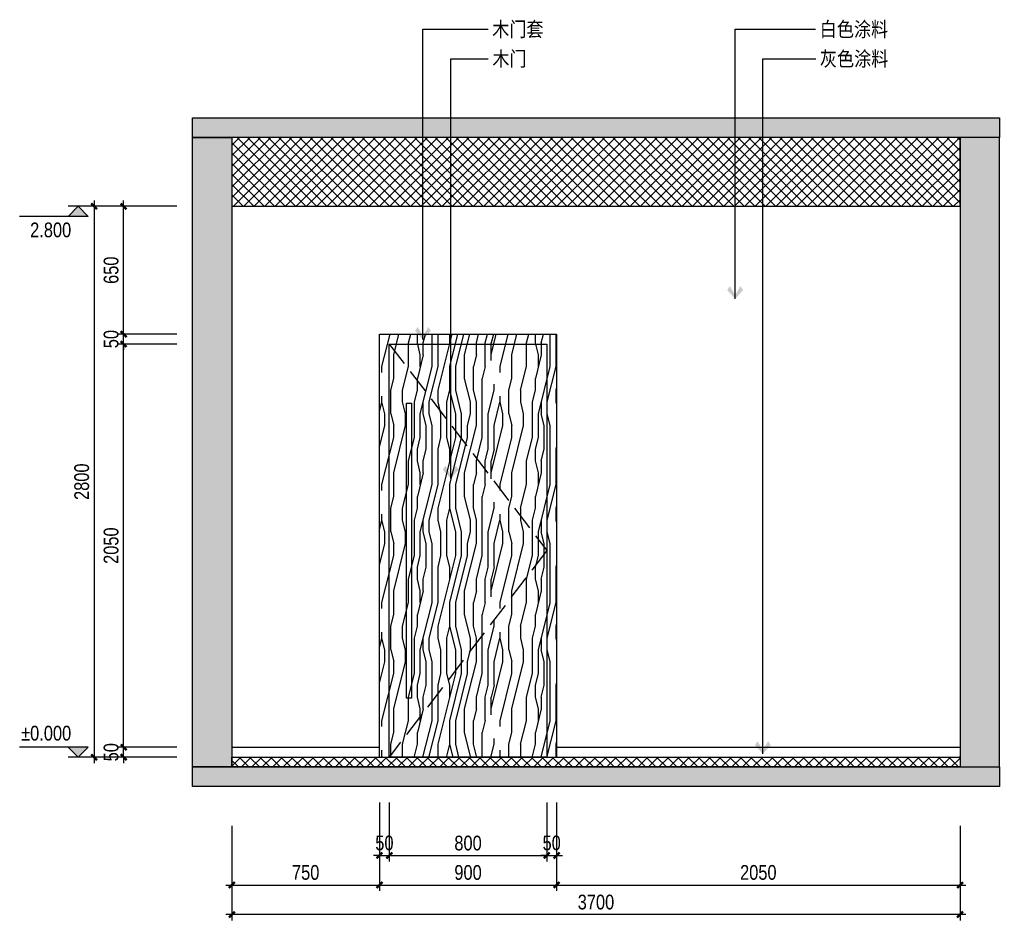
# Model space of a CAD drawing. Extents: x 468514 to 728049, y -74127 to 69080.
# Drawn here: x 585009 to 589988, y -38869 to -34290 of the extents above; entities that cross this region are included whole.
import ezdxf
from ezdxf.enums import TextEntityAlignment as Align

# ---------------------------------------------------------------- set-up
doc = ezdxf.new("R2010")
doc.units = 0
doc.header["$LTSCALE"] = 500
doc.header["$MEASUREMENT"] = 0
doc.linetypes.add('DASH', pattern=[0.35, 0.25, -0.1])
doc.layers.get('Defpoints').update_dxf_attribs({"color": 229})
for name, color, linetype in [('E 立面填充', 250, 'Continuous'), ('E 立面墙体', 245, 'Continuous'), ('E 立面家具、洁具', 153, 'Continuous'), ('E 立面材料分格线', 8, 'Continuous'), ('E 立面标注尺寸', 9, 'Continuous'), ('E 立面装饰完成线', 225, 'Continuous'), ('E 立面门', 107, 'Continuous')]:
    doc.layers.add(name, color=color, linetype=linetype)
doc.styles.add('PDC DIM', font='PMingLiU-ExtB.ttf', dxfattribs={"width": 0.85})
doc.styles.add('Xref-标准套房C$0$黑体', font='simhei.ttf')
doc.dimstyles.new('PDC-A2', dxfattribs={"dimscale": 0, "dimtxt": 2.5, "dimasz": 1, "dimexe": 1, "dimexo": 1, "dimgap": 0.7, "dimtad": 1, "dimdec": 0, "dimtxsty": 'PDC DIM', "dimblk": 'ARCHTICK', "dimcen": 1, "dimdle": 1, "dimclrd": 8, "dimclre": 8, "dimclrt": 9, "dimadec": 0, "dimazin": 0, "dimtfac": 1, "dimtdec": 0, "dimtix": 1, "dimtmove": 2, "dimatfit": 3, "dimldrblk": 'PDC A2 T R', "dimfxl": 10, "dimfxlon": 1, "dimarcsym": 0})

# ---------------------------------------------------------------- blocks, each defined once
blk = doc.blocks.new('_ArchTick')
at = {"color": 0, "linetype": 'ByBlock', "const_width": 0.4}
blk.add_lwpolyline([(-0.5, -0.5), (0.5, 0.5)], dxfattribs=at)
blk = doc.blocks.new('*D1810')
at = {"layer": 'Defpoints', "color": 0, "transparency": 16777216}
for p in [(586838, -38239), (586888, -38239), (586888, -38539)]:
    blk.add_point(p, dxfattribs=at)
at = {"layer": 'E 立面标注尺寸', "color": 8, "lineweight": -2, "transparency": 16777216}
for p, q in [((586838, -38269), (586838, -38569)), ((586888, -38269), (586888, -38569)), ((586838, -38539), (586808, -38539)), ((586838, -38539), (586888, -38539)), ((586888, -38539), (586918, -38539))]:
    blk.add_line(p, q, dxfattribs=at)
at = {"layer": 'E 立面标注尺寸', "color": 8, "lineweight": -2, "transparency": 16777216, "xscale": 30.00000447440561, "yscale": 30.00000447440561, "zscale": 30.00000447440561}
blk.add_blockref('_ArchTick', (586838, -38539), dxfattribs=at)
at = {"layer": 'E 立面标注尺寸', "color": 8, "lineweight": -2, "transparency": 16777216, "xscale": 30.00000447440561, "yscale": 30.00000447440561, "zscale": 30.00000447440561, "rotation": 180}
blk.add_blockref('_ArchTick', (586888, -38539), dxfattribs=at)
at = {"layer": 'E 立面标注尺寸', "color": 9, "transparency": 16777216, "insert": (586863, -38475.5), "char_height": 75, "attachment_point": 5, "style": 'PDC DIM'}
blk.add_mtext('50', dxfattribs=at)
blk = doc.blocks.new('PDC A2 T R')
at = {"color": 0, "linetype": 'ByBlock'}
blk.add_line((0, 0), (-2, 0), dxfattribs=at)
for points in [[(-2.15, 0.89), (-1.49, 1.35), (-0.6, 0), (0, 0)], [(-2.15, -0.89), (-1.49, -1.35), (-0.6, 0), (0, 0)]]:
    blk.add_solid(points, dxfattribs=at)
blk = doc.blocks.new('*D1811')
at = {"layer": 'Defpoints', "color": 0, "transparency": 16777216}
for p in [(586888, -38239), (587688, -38239), (587688, -38539)]:
    blk.add_point(p, dxfattribs=at)
at = {"layer": 'E 立面标注尺寸', "color": 8, "lineweight": -2, "transparency": 16777216}
for p, q in [((586888, -38269), (586888, -38569)), ((587688, -38269), (587688, -38569)), ((586858, -38539), (587718, -38539))]:
    blk.add_line(p, q, dxfattribs=at)
at = {"layer": 'E 立面标注尺寸', "color": 8, "lineweight": -2, "transparency": 16777216, "xscale": 30.00000447440561, "yscale": 30.00000447440561, "zscale": 30.00000447440561, "rotation": 180}
blk.add_blockref('_ArchTick', (586888, -38539), dxfattribs=at)
at = {"layer": 'E 立面标注尺寸', "color": 8, "lineweight": -2, "transparency": 16777216, "xscale": 30.00000447440561, "yscale": 30.00000447440561, "zscale": 30.00000447440561}
blk.add_blockref('_ArchTick', (587688, -38539), dxfattribs=at)
at = {"layer": 'E 立面标注尺寸', "color": 9, "transparency": 16777216, "insert": (587288, -38476.2), "char_height": 75, "attachment_point": 5, "style": 'PDC DIM'}
blk.add_mtext('800', dxfattribs=at)
blk = doc.blocks.new('*D1812')
at = {"layer": 'Defpoints', "color": 0, "transparency": 16777216}
for p in [(587688, -38239), (587738, -38239), (587738, -38539)]:
    blk.add_point(p, dxfattribs=at)
at = {"layer": 'E 立面标注尺寸', "color": 8, "lineweight": -2, "transparency": 16777216}
for p, q in [((587688, -38269), (587688, -38569)), ((587738, -38269), (587738, -38569)), ((587688, -38539), (587658, -38539)), ((587688, -38539), (587738, -38539)), ((587738, -38539), (587768, -38539))]:
    blk.add_line(p, q, dxfattribs=at)
at = {"layer": 'E 立面标注尺寸', "color": 8, "lineweight": -2, "transparency": 16777216, "xscale": 30.00000447440561, "yscale": 30.00000447440561, "zscale": 30.00000447440561}
blk.add_blockref('_ArchTick', (587688, -38539), dxfattribs=at)
at = {"layer": 'E 立面标注尺寸', "color": 8, "lineweight": -2, "transparency": 16777216, "xscale": 30.00000447440561, "yscale": 30.00000447440561, "zscale": 30.00000447440561, "rotation": 180}
blk.add_blockref('_ArchTick', (587738, -38539), dxfattribs=at)
at = {"layer": 'E 立面标注尺寸', "color": 9, "transparency": 16777216, "insert": (587713, -38475.5), "char_height": 75, "attachment_point": 5, "style": 'PDC DIM'}
blk.add_mtext('50', dxfattribs=at)
blk = doc.blocks.new('*D1813')
at = {"layer": 'Defpoints', "color": 0, "transparency": 16777216}
for p in [(586088, -38239), (586838, -38239), (586838, -38689)]:
    blk.add_point(p, dxfattribs=at)
at = {"layer": 'E 立面标注尺寸', "color": 8, "lineweight": -2, "transparency": 16777216}
for p, q in [((586088, -38389), (586088, -38719)), ((586838, -38389), (586838, -38719)), ((586058, -38689), (586868, -38689))]:
    blk.add_line(p, q, dxfattribs=at)
at = {"layer": 'E 立面标注尺寸', "color": 8, "lineweight": -2, "transparency": 16777216, "xscale": 30.00000447440561, "yscale": 30.00000447440561, "zscale": 30.00000447440561, "rotation": 180}
blk.add_blockref('_ArchTick', (586088, -38689), dxfattribs=at)
at = {"layer": 'E 立面标注尺寸', "color": 8, "lineweight": -2, "transparency": 16777216, "xscale": 30.00000447440561, "yscale": 30.00000447440561, "zscale": 30.00000447440561}
blk.add_blockref('_ArchTick', (586838, -38689), dxfattribs=at)
at = {"layer": 'E 立面标注尺寸', "color": 9, "transparency": 16777216, "insert": (586463, -38625.5), "char_height": 75, "attachment_point": 5, "style": 'PDC DIM'}
blk.add_mtext('750', dxfattribs=at)
blk = doc.blocks.new('*D1814')
at = {"layer": 'Defpoints', "color": 0, "transparency": 16777216}
for p in [(586838, -38239), (587738, -38239), (587738, -38689)]:
    blk.add_point(p, dxfattribs=at)
at = {"layer": 'E 立面标注尺寸', "color": 8, "lineweight": -2, "transparency": 16777216}
for p, q in [((586838, -38389), (586838, -38719)), ((587738, -38389), (587738, -38719)), ((586808, -38689), (587768, -38689))]:
    blk.add_line(p, q, dxfattribs=at)
at = {"layer": 'E 立面标注尺寸', "color": 8, "lineweight": -2, "transparency": 16777216, "xscale": 30.00000447440561, "yscale": 30.00000447440561, "zscale": 30.00000447440561, "rotation": 180}
blk.add_blockref('_ArchTick', (586838, -38689), dxfattribs=at)
at = {"layer": 'E 立面标注尺寸', "color": 8, "lineweight": -2, "transparency": 16777216, "xscale": 30.00000447440561, "yscale": 30.00000447440561, "zscale": 30.00000447440561}
blk.add_blockref('_ArchTick', (587738, -38689), dxfattribs=at)
at = {"layer": 'E 立面标注尺寸', "color": 9, "transparency": 16777216, "insert": (587288, -38625.8), "char_height": 75, "attachment_point": 5, "style": 'PDC DIM'}
blk.add_mtext('900', dxfattribs=at)
blk = doc.blocks.new('*D1815')
at = {"layer": 'Defpoints', "color": 0, "transparency": 16777216}
for p in [(587738, -38239), (589788, -38239), (589788, -38689)]:
    blk.add_point(p, dxfattribs=at)
at = {"layer": 'E 立面标注尺寸', "color": 8, "lineweight": -2, "transparency": 16777216}
for p, q in [((587738, -38389), (587738, -38719)), ((589788, -38389), (589788, -38719)), ((587708, -38689), (589818, -38689))]:
    blk.add_line(p, q, dxfattribs=at)
at = {"layer": 'E 立面标注尺寸', "color": 8, "lineweight": -2, "transparency": 16777216, "xscale": 30.00000447440561, "yscale": 30.00000447440561, "zscale": 30.00000447440561, "rotation": 180}
blk.add_blockref('_ArchTick', (587738, -38689), dxfattribs=at)
at = {"layer": 'E 立面标注尺寸', "color": 8, "lineweight": -2, "transparency": 16777216, "xscale": 30.00000447440561, "yscale": 30.00000447440561, "zscale": 30.00000447440561}
blk.add_blockref('_ArchTick', (589788, -38689), dxfattribs=at)
at = {"layer": 'E 立面标注尺寸', "color": 9, "transparency": 16777216, "insert": (588763, -38625.5), "char_height": 75, "attachment_point": 5, "style": 'PDC DIM'}
blk.add_mtext('2050', dxfattribs=at)
blk = doc.blocks.new('*D1816')
at = {"layer": 'Defpoints', "color": 0, "transparency": 16777216}
for p in [(586088, -38239), (589788, -38239), (586088, -38839)]:
    blk.add_point(p, dxfattribs=at)
at = {"layer": 'E 立面标注尺寸', "color": 8, "lineweight": -2, "transparency": 16777216}
for p, q in [((586088, -38539), (586088, -38869)), ((589788, -38539), (589788, -38869)), ((589818, -38839), (586058, -38839))]:
    blk.add_line(p, q, dxfattribs=at)
at = {"layer": 'E 立面标注尺寸', "color": 8, "lineweight": -2, "transparency": 16777216, "xscale": 30.00000447440561, "yscale": 30.00000447440561, "zscale": 30.00000447440561, "rotation": 180}
blk.add_blockref('_ArchTick', (586088, -38839), dxfattribs=at)
at = {"layer": 'E 立面标注尺寸', "color": 8, "lineweight": -2, "transparency": 16777216, "xscale": 30.00000447440561, "yscale": 30.00000447440561, "zscale": 30.00000447440561}
blk.add_blockref('_ArchTick', (589788, -38839), dxfattribs=at)
at = {"layer": 'E 立面标注尺寸', "color": 9, "transparency": 16777216, "insert": (587938, -38776.2), "char_height": 75, "attachment_point": 5, "style": 'PDC DIM'}
blk.add_mtext('3700', dxfattribs=at)
blk = doc.blocks.new('*D1817')
at = {"layer": 'Defpoints', "color": 0, "transparency": 16777216}
for p in [(585538, -37989), (585838, -37989), (585838, -38039)]:
    blk.add_point(p, dxfattribs=at)
at = {"layer": 'E 立面标注尺寸', "color": 8, "lineweight": -2, "transparency": 16777216}
for p, q in [((585538, -37989), (585538, -37959)), ((585808, -37989), (585508, -37989)), ((585538, -38039), (585538, -37989)), ((585808, -38039), (585508, -38039)), ((585538, -38039), (585538, -38069))]:
    blk.add_line(p, q, dxfattribs=at)
at = {"layer": 'E 立面标注尺寸', "color": 8, "lineweight": -2, "transparency": 16777216, "xscale": 30.00000447440561, "yscale": 30.00000447440561, "zscale": 30.00000447440561}
for p, rotation in [((585538, -37989), 270), ((585538, -38039), 90)]:
    blk.add_blockref('_ArchTick', p, dxfattribs=dict(at, rotation=rotation))
at = {"layer": 'E 立面标注尺寸', "color": 9, "transparency": 16777216, "insert": (585474.5, -38014), "char_height": 75, "attachment_point": 5, "rotation": 90, "style": 'PDC DIM'}
blk.add_mtext('50', dxfattribs=at)
blk = doc.blocks.new('*D1818')
at = {"layer": 'Defpoints', "color": 0, "transparency": 16777216}
for p in [(585538, -35939), (585838, -35939), (585838, -37989)]:
    blk.add_point(p, dxfattribs=at)
at = {"layer": 'E 立面标注尺寸', "color": 8, "lineweight": -2, "transparency": 16777216}
for p, q in [((585808, -35939), (585508, -35939)), ((585538, -38019), (585538, -35909)), ((585808, -37989), (585508, -37989))]:
    blk.add_line(p, q, dxfattribs=at)
at = {"layer": 'E 立面标注尺寸', "color": 8, "lineweight": -2, "transparency": 16777216, "xscale": 30.00000447440561, "yscale": 30.00000447440561, "zscale": 30.00000447440561}
for p, rotation in [((585538, -35939), 90), ((585538, -37989), 270)]:
    blk.add_blockref('_ArchTick', p, dxfattribs=dict(at, rotation=rotation))
at = {"layer": 'E 立面标注尺寸', "color": 9, "transparency": 16777216, "insert": (585474.5, -36964), "char_height": 75, "attachment_point": 5, "rotation": 90, "style": 'PDC DIM'}
blk.add_mtext('2050', dxfattribs=at)
blk = doc.blocks.new('*D1819')
at = {"layer": 'Defpoints', "color": 0, "transparency": 16777216}
for p in [(585538, -35889), (585838, -35889), (585838, -35939)]:
    blk.add_point(p, dxfattribs=at)
at = {"layer": 'E 立面标注尺寸', "color": 8, "lineweight": -2, "transparency": 16777216}
for p, q in [((585808, -35889), (585508, -35889)), ((585538, -35889), (585538, -35859)), ((585538, -35939), (585538, -35889)), ((585808, -35939), (585508, -35939)), ((585538, -35939), (585538, -35969))]:
    blk.add_line(p, q, dxfattribs=at)
at = {"layer": 'E 立面标注尺寸', "color": 8, "lineweight": -2, "transparency": 16777216, "xscale": 30.00000447440561, "yscale": 30.00000447440561, "zscale": 30.00000447440561}
for p, rotation in [((585538, -35889), 270), ((585538, -35939), 90)]:
    blk.add_blockref('_ArchTick', p, dxfattribs=dict(at, rotation=rotation))
at = {"layer": 'E 立面标注尺寸', "color": 9, "transparency": 16777216, "insert": (585474.5, -35914), "char_height": 75, "attachment_point": 5, "rotation": 90, "style": 'PDC DIM'}
blk.add_mtext('50', dxfattribs=at)
blk = doc.blocks.new('*D1820')
at = {"layer": 'Defpoints', "color": 0, "transparency": 16777216}
for p in [(585538, -35239), (585838, -35239), (585838, -35889)]:
    blk.add_point(p, dxfattribs=at)
at = {"layer": 'E 立面标注尺寸', "color": 8, "lineweight": -2, "transparency": 16777216}
for p, q in [((585808, -35239), (585508, -35239)), ((585538, -35919), (585538, -35209)), ((585808, -35889), (585508, -35889))]:
    blk.add_line(p, q, dxfattribs=at)
at = {"layer": 'E 立面标注尺寸', "color": 8, "lineweight": -2, "transparency": 16777216, "xscale": 30.00000447440561, "yscale": 30.00000447440561, "zscale": 30.00000447440561}
for p, rotation in [((585538, -35239), 90), ((585538, -35889), 270)]:
    blk.add_blockref('_ArchTick', p, dxfattribs=dict(at, rotation=rotation))
at = {"layer": 'E 立面标注尺寸', "color": 9, "transparency": 16777216, "insert": (585474.5, -35564), "char_height": 75, "attachment_point": 5, "rotation": 90, "style": 'PDC DIM'}
blk.add_mtext('650', dxfattribs=at)
blk = doc.blocks.new('*D1821')
at = {"layer": 'Defpoints', "color": 0, "transparency": 16777216}
for p in [(585838, -35239), (585388, -38039), (585838, -38039)]:
    blk.add_point(p, dxfattribs=at)
at = {"layer": 'E 立面标注尺寸', "color": 8, "lineweight": -2, "transparency": 16777216}
for p, q in [((585688, -35239), (585358, -35239)), ((585388, -35209), (585388, -38069)), ((585688, -38039), (585358, -38039))]:
    blk.add_line(p, q, dxfattribs=at)
at = {"layer": 'E 立面标注尺寸', "color": 8, "lineweight": -2, "transparency": 16777216, "xscale": 30.00000447440561, "yscale": 30.00000447440561, "zscale": 30.00000447440561}
for p, rotation in [((585388, -35239), 90), ((585388, -38039), 270)]:
    blk.add_blockref('_ArchTick', p, dxfattribs=dict(at, rotation=rotation))
at = {"layer": 'E 立面标注尺寸', "color": 9, "transparency": 16777216, "insert": (585325.2, -36639), "char_height": 75, "attachment_point": 5, "rotation": 90, "style": 'PDC DIM'}
blk.add_mtext('2800', dxfattribs=at)
blk = doc.blocks.new('A$C37DB5113')
blk.add_hatch(color=256).paths.add_polyline_path([(150, 75), (75, 0), (0, 75)])
for p, q in [((0, 75), (510, 75)), ((0, 75), (75, 0)), ((150, 75), (75, 0)), ((0, 0), (150, 0))]:
    blk.add_line(p, q)
blk.add_lwpolyline([(150, 75), (75, 0), (0, 75), (150, 75)])
at = {"style": 'Xref-标准套房C$0$黑体', "width": 0.8}
blk.add_attdef('%%P0.000', text='', height=105, dxfattribs=at).set_placement((510, 75), align=Align.BOTTOM_RIGHT)

msp = doc.modelspace()

# ---------------------------------------------------------------- hatches: boundary and pattern name
at = {"layer": 'E 立面填充'}
h = msp.add_hatch(dxfattribs=at)
h.set_pattern_fill('ANSI37', color=256, scale=300, angle=90)
h.paths.add_polyline_path([(586088, -35239), (589788, -35239), (589788, -34889), (586088, -34889)])
h = msp.add_hatch(dxfattribs=at)
h.set_pattern_fill('木纹5', color=256, scale=150, angle=90, pattern_type=2)
h.set_pattern_definition([(90, (78110.06, -39714), (-600, 4e-14), [120, -180, 60, -240]), (90, (78095.06, -39294), (-600, 4e-14), [120, -480]), (90, (78065.06, -39354), (-600, 4e-14), [60, -540]), (90, (78050.06, -39684), (-600, 4e-14), [30, -420, 30, -120]), (90, (78020.06, -39474), (-600, 4e-14), [120, -180, 30, -270]), (90, (78005.06, -39624), (-600, 4e-14), [90, -510]), (90, (77990.06, -39474), (-600, 4e-14), [180, -420]), (90, (77975.06, -39654), (-600, 4e-14), [120, -480]), (90, (77960.06, -39414), (-600, 4e-14), [300, -300]), (90, (77930.06, -39594), (-600, 4e-14), [60, -180, 120, -240]), (90, (77915.06, -39174), (-600, 4e-14), [120, -480]), (90, (77900.06, -39294), (-600, 4e-14), [60, -540]), (90, (77885.06, -39414), (-600, 4e-14), [60, -540]), (90, (77870.06, -39714), (-600, 4e-14), [120, -480]), (90, (77855.06, -39414), (-600, 4e-14), [120, -480]), (90, (77825.06, -39414), (-600, 4e-14), [120, -120, 120, -240]), (90, (77795.06, -39534), (-600, 4e-14), [60, -300, 120, -120]), (90, (77780.06, -39414), (-600, 4e-14), [180, -420]), (90, (77750.06, -39414), (-600, 4e-14), [120, -480]), (90, (77735.06, -39654), (-600, 4e-14), [180, -240, 60, -120]), (90, (77705.06, -39654), (-600, 4e-14), [300, -300]), (90, (77690.06, -39294), (-600, 4e-14), [60, -540]), (90, (77675.06, -39474), (-600, 4e-14), [120, -480]), (90, (77660.06, -39594), (-600, 4e-14), [60, -240, 60, -240]), (90, (77645.06, -39654), (-600, 4e-14), [60, -180, 120, -240]), (90, (77630.06, -39534), (-600, 4e-14), [60, -300, 60, -180]), (90, (77615.06, -39414), (-600, 4e-14), [180, -420]), (90, (77585.06, -39654), (-600, 4e-14), [120, -480]), (90, (77570.06, -39354), (-600, 4e-14), [60, -540]), (90, (77555.06, -39234), (-600, 4e-14), [60, -540]), (104.036243, (78065.06, -39294), (2e-08, 600), [61.8, -2412.0633]), (104.036243, (77930.06, -39234), (2e-08, 600), [61.8, -2412.0633]), (104.036243, (77570.06, -39294), (2e-08, 600), [61.8, -2412.0633]), (104.036243, (77795.06, -39474), (2e-08, 600), [61.8, -2412.0633]), (104.036243, (77705.06, -39354), (2e-08, 600), [61.8, -2412.0633]), (104.036243, (77750.06, -39294), (2e-08, 600), [61.8, -2412.0633]), (104.036243, (77645.06, -39594), (2e-08, 600), [61.8, -2412.0633]), (104.036243, (77675.06, -39354), (2e-08, 600), [61.8, -2412.0633]), (104.036243, (77900.06, -39234), (2e-08, 600), [123.6, -2350.2633]), (104.036243, (77855.06, -39294), (2e-08, 600), [123.6, -2350.2633]), (104.036243, (77825.06, -39294), (2e-08, 600), [123.6, -2350.2633]), (255.963757, (78020.06, -39474), (2e-08, -600), [61.8, -123.6, 61.8, -2226.6633]), (255.963757, (77930.06, -39594), (2e-08, -600), [61.8, -2412.0633]), (255.963757, (77660.06, -39594), (2e-08, -600), [123.6, -2350.2633]), (284.036243, (78095.06, -39294), (-2e-08, -600), [61.8, -2412.0633]), (75.963757, (78095.06, -39174), (-2e-08, 600), [61.8, -2412.0633]), (75.963757, (77885.06, -39354), (-2e-08, 600), [61.8, -2412.0633]), (75.963757, (77780.06, -39234), (-2e-08, 600), [61.8, -2412.0633]), (75.963757, (77735.06, -39474), (-2e-08, 600), [61.8, -2412.0633]), (75.963757, (77660.06, -39534), (-2e-08, 600), [61.8, -2412.0633]), (75.963757, (77630.06, -39474), (-2e-08, 600), [61.8, -2412.0633]), (75.963757, (77735.06, -39474), (-2e-08, 600), [61.8, -2412.0633]), (75.963757, (77645.06, -39294), (-2e-08, 600), [247.2, -2226.6633]), (75.963757, (78050.06, -39654), (-2e-08, 600), [247.2, -2226.6633]), (75.963757, (78005.06, -39594), (-2e-08, 600), [247.2, -2226.6633]), (75.963757, (77975.06, -39534), (-2e-08, 600), [61.8, -123.6, 123.6, -2164.8633]), (75.963757, (77930.06, -39534), (-2e-08, 600), [123.6, -123.6, 123.6, -2103.0633]), (75.963757, (77870.06, -39594), (-2e-08, 600), [247.2, -2226.6633]), (75.963757, (77825.06, -39654), (-2e-08, 600), [247.2, -2226.6633]), (75.963757, (77795.06, -39654), (-2e-08, 600), [247.2, -2226.6633]), (75.963757, (77615.06, -39234), (-2e-08, 600), [61.8, -2412.0633]), (75.963768, (77555.06, -39174), (-0.000115, 600), [123.6, -2350.2633]), (75.963768, (77585.06, -39534), (-0.000115, 600), [123.6, -2350.2633]), (75.963758, (78110.06, -39594), (-1e-05, 600), [247.2, -2226.6633]), (75.963758, (77690.06, -39234), (-1e-05, 600), [185.4, -2288.4633]), (75.963758, (77735.06, -39174), (-1e-05, 600), [370.8, -2103.0633])])
h.paths.add_polyline_path([(586838, -35889), (587738, -35889), (587738, -38039), (586838, -38039)])
at = {"layer": 'E 立面墙体'}
h = msp.add_hatch(color=250, dxfattribs=at)
h.dxf.hatch_style = 1
h.paths.add_polyline_path([(585888, -34789), (589988, -34789), (589988, -34889), (585888, -34889)])
h = msp.add_hatch(dxfattribs=at)
h.set_pattern_fill('钢筋混凝土', color=250, scale=10, pattern_type=2)
h.set_pattern_definition([(45, (91994.03, -39714), (-35.355339, 35.355339), []), (50, (91994.03, -39714), (71.726018, -6.2752135), [7.5, -82.5]), (355, (91994.03, -39714), (-13.875133, 75.219213), [6, -66]), (100.4514, (92000.01, -39714.52), (57.850938, 68.943954), [6.374019, -70.114211]), (46.1842, (91994.03, -39694), (106.724105, -16.551901), [11.25, -123.75]), (96.6356, (92002.93, -39695.38), (93.46627, 97.411787), [9.56103, -105.1713]), (351.1842, (91994.03, -39694), (93.466195, 97.41186), [9, -99]), (21, (92004.03, -39699), (59.690705, -40.261889), [7.5, -82.5]), (326, (92004.03, -39699), (24.331533, 72.515005), [6, -66]), (71.4514, (92009.006, -39702.355), (84.022263, 32.25305), [6.374019, -70.114211]), (37.5, (91994.032, -39714), (1.2159855, 33.2893854), [0.5, -65.2, 0.5, -67, 0.5, -66.25]), (7.5, (91994.03, -39714), (26.3069537, 39.4411712), [0.5, -38.2, 0.5, -63.7, 0.5, -25.25]), (327.5, (91971.732, -39714), (53.3822436, -2.2554872), [0.5, -25, 0.5, -78, 0.5, -103.5]), (317.5, (91961.73, -39714), (58.318617, 10.0104982), [0.5, -32.5, 0.5, -51.8, 0.5, -73.5])])
h.paths.add_polyline_path([(586088, -38089), (585888, -38089), (585888, -34889), (586088, -34889)])
h = msp.add_hatch(dxfattribs=at)
h.set_pattern_fill('钢筋混凝土', color=250, scale=10, pattern_type=2)
h.set_pattern_definition([(45, (88094.03, -39714), (-35.355339, 35.355339), []), (50, (88094.03, -39714), (71.726018, -6.2752135), [7.5, -82.5]), (355, (88094.03, -39714), (-13.875133, 75.219213), [6, -66]), (100.4514, (88100.01, -39714.52), (57.850938, 68.943954), [6.374019, -70.114211]), (46.1842, (88094.03, -39694), (106.724105, -16.551901), [11.25, -123.75]), (96.6356, (88102.93, -39695.38), (93.46627, 97.411787), [9.561029, -105.1713]), (351.1842, (88094.03, -39694), (93.466195, 97.41186), [9, -99]), (21, (88104.03, -39699), (59.690705, -40.261889), [7.5, -82.5]), (326, (88104.03, -39699), (24.331533, 72.515005), [6, -66]), (71.4514, (88109.006, -39702.355), (84.022263, 32.25305), [6.374019, -70.114211]), (37.5, (88094.032, -39714), (1.2159855, 33.2893854), [0.5, -65.2, 0.5, -67, 0.5, -66.25]), (7.5, (88094.03, -39714), (26.3069537, 39.4411712), [0.5, -38.2, 0.5, -63.7, 0.5, -25.25]), (327.5, (88071.732, -39714), (53.3822436, -2.2554872), [0.5, -25, 0.5, -78, 0.5, -103.5]), (317.5, (88061.73, -39714), (58.318617, 10.0104982), [0.5, -32.5, 0.5, -51.8, 0.5, -73.5])])
h.paths.add_polyline_path([(589788, -38089), (589988, -38089), (589988, -34889), (589788, -34889)])
h = msp.add_hatch(dxfattribs=at)
h.set_pattern_fill('ANSI37', color=250, scale=300)
h.set_pattern_definition([(45, (91994.03, -39714), (-26.5165043, 26.5165043), []), (135, (91994.03, -39714), (-26.5165043, -26.5165043), [])])
h.paths.add_polyline_path([(586088, -38039), (589788, -38039), (589788, -38089), (586088, -38089)])
h = msp.add_hatch(color=250, dxfattribs=at)
h.dxf.hatch_style = 1
h.paths.add_polyline_path([(589988, -38189), (585888, -38189), (585888, -38089), (589988, -38089)])

# ---------------------------------------------------------------- linework, layer by layer
for points in [[(585888, -34789), (589988, -34789), (589988, -34889), (585888, -34889)], [(586088, -38089), (585888, -38089), (585888, -34889), (586088, -34889)], [(589788, -38089), (589988, -38089), (589988, -34889), (589788, -34889)], [(589988, -38189), (585888, -38189), (585888, -38089), (589988, -38089)]]:
    msp.add_lwpolyline(points, close=True, dxfattribs=at)
at = {"layer": 'E 立面家具、洁具'}
for p, q in [((586088, -37989), (586838, -37989)), ((587738, -37989), (589788, -37989))]:
    msp.add_line(p, q, dxfattribs=at)
at = {"layer": 'E 立面材料分格线', "linetype": 'DASH'}
msp.add_lwpolyline([(586888, -35939), (587688, -36989), (586888, -38039)], dxfattribs=at)
at = {"layer": 'E 立面装饰完成线'}
for points in [[(586088, -35239), (589788, -35239), (589788, -34889), (586088, -34889)], [(586088, -38039), (589788, -38039), (589788, -38089), (586088, -38089)]]:
    msp.add_lwpolyline(points, close=True, dxfattribs=at)
at = {"layer": 'E 立面门'}
for points in [[(586838, -38039), (586838, -35889), (587738, -35889), (587738, -38039)], [(586888, -38039), (586888, -35939), (587688, -35939), (587688, -38039)]]:
    msp.add_lwpolyline(points, dxfattribs=at)
for points in [[(587688, -38039), (586888, -38039), (586888, -35939), (587688, -35939)], [(586975.5, -36239), (587000.5, -36239), (587000.5, -37739), (586975.5, -37739)]]:
    msp.add_lwpolyline(points, close=True, dxfattribs=at)

# ---------------------------------------------------------------- block references
at = {"layer": 'E 立面标注尺寸'}
ref = msp.add_blockref('A$C37DB5113', (585358, -35239), dxfattribs=dict(at, xscale=0.6836043956309368, yscale=0.6836043956309368, zscale=0.6836043956309368, rotation=180))
ref.add_attrib('%%P0.000', '2.800', dxfattribs={"layer": '0', "height": 75, "rotation": 0, "style": 'PDC DIM', "width": 0.85}).set_placement((585271.6, -35418.9), align=Align.BOTTOM_RIGHT)
ref = msp.add_blockref('A$C37DB5113', (585358, -38039), dxfattribs=dict(at, xscale=-0.6836043956309368, yscale=0.6836043956354843, zscale=0.6836043956331337))
ref.add_attrib('%%P0.000', '%%p0.000', dxfattribs={"layer": '0', "height": 75, "rotation": 360, "style": 'PDC DIM', "width": 0.85}).set_placement((585271.6, -37977.2), align=Align.BOTTOM_RIGHT)

# ---------------------------------------------------------------- texts
at = {"layer": 'E 立面标注尺寸', "color": 9, "char_height": 75, "attachment_point": 1, "style": 'PDC DIM'}
for s, insert in [('{\\fPMingLiU|b0|i0|c134|p18;木门套}', (587410.8, -34301.5)), ('白色涂料', (589074.9, -34301.5)), ('{\\fPMingLiU|b0|i0|c134|p18;木门}', (587411.6, -34451.5)), ('灰色涂料', (589075.8, -34451.5))]:
    msp.add_mtext(s, dxfattribs=dict(at, insert=insert))

# ---------------------------------------------------------------- dimensions: what is measured, and where the dimension line sits
at = {"layer": 'E 立面标注尺寸'}
for base, p1, p2, picture, middle in [((585388, -38039), (585838, -35239), (585838, -38039), '*D1821', (585325.2, -36639)), ((585538, -35239), (585838, -35889), (585838, -35239), '*D1820', (585474.5, -35564)), ((585538, -35889), (585838, -35939), (585838, -35889), '*D1819', (585474.5, -35914)), ((585538, -35939), (585838, -37989), (585838, -35939), '*D1818', (585474.5, -36964)), ((585538, -37989), (585838, -38039), (585838, -37989), '*D1817', (585474.5, -38014))]:
    dim = msp.add_linear_dim(base=base, p1=p1, p2=p2, angle=90, dimstyle='PDC-A2', override={"dimscale": 30.000004}, dxfattribs=at)
    dim.commit()
    dim.dimension.update_dxf_attribs({"geometry": picture, "text_midpoint": middle})
for base, p1, p2, picture, middle in [((586838, -38689), (586088, -38239), (586838, -38239), '*D1813', (586463, -38625.5)), ((586088, -38839), (589788, -38239), (586088, -38239), '*D1816', (587938, -38776.2)), ((586888, -38539), (586838, -38239), (586888, -38239), '*D1810', (586863, -38475.5)), ((587738, -38689), (586838, -38239), (587738, -38239), '*D1814', (587288, -38625.8)), ((587688, -38539), (586888, -38239), (587688, -38239), '*D1811', (587288, -38476.2)), ((587738, -38539), (587688, -38239), (587738, -38239), '*D1812', (587713, -38475.5)), ((589788, -38689), (587738, -38239), (589788, -38239), '*D1815', (588763, -38625.5))]:
    dim = msp.add_linear_dim(base=base, p1=p1, p2=p2, dimstyle='PDC-A2', override={"dimscale": 30.000004}, dxfattribs=at)
    dim.commit()
    dim.dimension.update_dxf_attribs({"geometry": picture, "text_midpoint": middle})

# ---------------------------------------------------------------- leaders
at = {"layer": 'E 立面标注尺寸', "annotation_type": 0, "has_hookline": 1, "hookline_direction": 0}
for points, text_width in [([(587059, -35916.6), (587059, -34339), (587389.8, -34339)], 265), ([(588645.2, -35709.3), (588645.2, -34339), (589053.9, -34339)], 344.7), ([(587199.8, -36622.1), (587199.8, -34489), (587390.6, -34489)], 168.1), ([(588786, -38022.4), (588786, -34489), (589054.8, -34489)], 357.2)]:
    msp.add_leader(points, dimstyle='PDC-A2', override={"dimscale": 30.000004, "dimtad": 0}, dxfattribs=dict(at, text_width=text_width))

doc.saveas('drawing.dxf')
